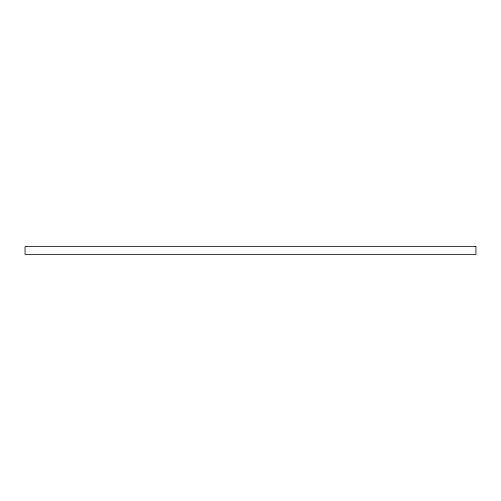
<?xml version="1.0" encoding="UTF-8"?>
<svg xmlns="http://www.w3.org/2000/svg" width="501" height="501" viewBox="0 0 501 501"><rect width="100%" height="100%" fill="white"/><g stroke="black" fill="none" stroke-linecap="round" stroke-linejoin="round"><path stroke-width="0.75" d="M475.95 246.611L25.05 246.611L25.05 254.389L475.95 254.389L475.95 246.611"/></g></svg>
